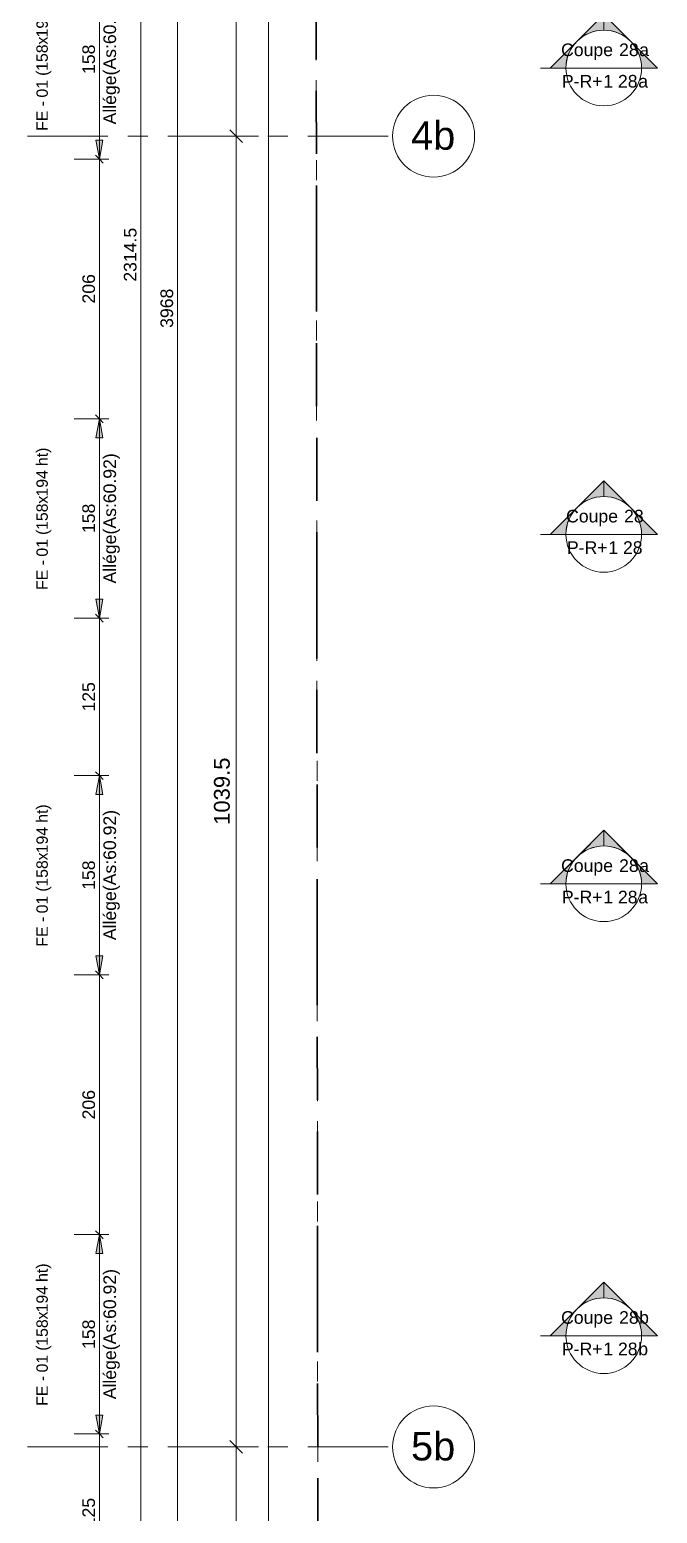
# Model space of a CAD drawing. Header units: metres. Extents: x 399 to 3028, y -427 to 863.
# Drawn here: x 467.62 to 472.59, y -411.04 to -399.27 of the extents above; entities that cross this region are included whole.
import ezdxf

# ---------------------------------------------------------------- set-up
doc = ezdxf.new("R2010")
doc.units = ezdxf.units.M
for name, pattern in [('Double tiret', [2.75, 1, -0.25, 0.5, -0.25, 0.5, -0.25]), ('Ligne de quadrillage', [1.11125, 0.635, -0.15875, 0.15875, -0.15875]), ('Tiret', [0.3175, 0.15875, -0.15875])]:
    doc.linetypes.add(name, pattern=pattern)
for name, color, linetype, lineweight in [('A-ANNO-DIMS', 211, 'Continuous', 9), ('A-ANNO-DIMS-50', 211, 'Continuous', 9), ('A-DETL', 90, 'Continuous', 18), ('A-GLAZ-IDEN', 152, 'Continuous', 18), ('G-ANNO-SYMB', 111, 'Continuous', 9), ('L-SITE', 91, 'Double tiret', 35), ('S-GRID', 1, 'Continuous', 9), ('S-GRID-IDEN', 1, 'Continuous', 9)]:
    doc.layers.add(name, color=color, linetype=linetype, lineweight=lineweight)
doc.styles.add('Arial', font='arial.ttf', dxfattribs={"height": 0.1})
doc.styles.add('Arial_11', font='arial.ttf', dxfattribs={"height": 0.125})
doc.styles.add('Arial_6', font='arial.ttf', dxfattribs={"height": 0.09})
doc.styles.add('Arial_7', font='arial.ttf', dxfattribs={"height": 0.225})
doc.dimstyles.new('AES-_Axe_COTATION_1_50', dxfattribs={"dimscale": 0.3048, "dimtxt": 0.127532, "dimasz": 0.328084, "dimexe": 0.328084, "dimexo": 0.0625, "dimgap": 0.049213, "dimtad": 1, "dimdec": 1, "dimlfac": 100, "dimrnd": 0.5, "dimdsep": 46, "dimtxsty": 'Arial_11', "dimblk1": 'OBLIQUE', "dimblk2": 'OBLIQUE', "dimsah": 1, "dimcen": 0.09, "dimdle": 0.246063, "dimazin": 0, "dimtfac": 1, "dimtdec": 4, "dimtix": 1, "dimtmove": 0, "dimatfit": 3, "dimfxl": 0.574147, "dimfxlon": 1, "dimtvp": 1, "dimtolj": 1, "dimtzin": 0, "dimarcsym": 2})
doc.dimstyles.new('AES-_COTATION_1_50_2', dxfattribs={"dimscale": 0.3048, "dimtxt": 0.102026, "dimasz": 0.205052, "dimexe": 0.246063, "dimexo": 0.0625, "dimgap": 0.016404, "dimtad": 1, "dimdec": 1, "dimlfac": 100, "dimrnd": 0.5, "dimdsep": 46, "dimtxsty": 'Arial', "dimblk1": 'OBLIQUE', "dimblk2": 'OBLIQUE', "dimsah": 1, "dimcen": 0.09, "dimdle": 0.123031, "dimazin": 0, "dimtfac": 1, "dimtdec": 4, "dimtix": 1, "dimtmove": 0, "dimatfit": 3, "dimfxl": 0.656168, "dimfxlon": 1, "dimtvp": 1, "dimtolj": 1, "dimtzin": 0, "dimarcsym": 2})
doc.dimstyles.new('AES-_COTATION_1_50_3', dxfattribs={"dimscale": 0.3048, "dimtxt": 0.102026, "dimasz": 0.205052, "dimexe": 0.246063, "dimexo": 0.0625, "dimgap": 0.016404, "dimtad": 1, "dimdec": 1, "dimlfac": 100, "dimrnd": 0.5, "dimdsep": 46, "dimtxsty": 'Arial', "dimblk1": 'OBLIQUE', "dimblk2": 'OBLIQUE', "dimsah": 1, "dimcen": 0.09, "dimdle": 0.123031, "dimazin": 0, "dimtfac": 1, "dimtdec": 4, "dimtix": 1, "dimtmove": 0, "dimatfit": 3, "dimfxl": 0.656168, "dimfxlon": 1, "dimtvp": 1, "dimtolj": 1, "dimtzin": 0, "dimarcsym": 2})
doc.dimstyles.new('AES-_COTATION_Allège_1_50', dxfattribs={"dimscale": 0.3048, "dimtxt": 0.102026, "dimasz": 0.492126, "dimexe": 0.246063, "dimexo": 0.0625, "dimgap": 0.016404, "dimtad": 1, "dimdec": 1, "dimlfac": 100, "dimrnd": 0.5, "dimdsep": 46, "dimtxsty": 'Arial', "dimsah": 1, "dimcen": 0.09, "dimdle": 0.123031, "dimazin": 0, "dimtfac": 1, "dimtdec": 4, "dimtix": 1, "dimtmove": 0, "dimatfit": 3, "dimfxl": 0.656168, "dimfxlon": 1, "dimtvp": 1, "dimtolj": 1, "dimtzin": 0, "dimarcsym": 2})

# ---------------------------------------------------------------- blocks, each defined once
blk = doc.blocks.new('Family - ___-883270-AES_EXE_BET_TZ_R_1_COF_0100-Plan coffrage PH R_1 Diffusion')
at = {"layer": 'A-DETL', "linetype": 'Tiret'}
blk.add_line((506.472, -331.094), (510.669, -371.426), dxfattribs=at)
at = {"layer": 'L-SITE'}
blk.add_line((506.472, -331.094), (510.669, -371.426), dxfattribs=at)
blk = doc.blocks.new('Quadrillage - M_Extrémité de la ligne de quadrillage - Cercle-214440-AES_EXE_BET_TZ_R_1_COF_0100-Plan coffrage PH R_1 Diffusion')
at = {"layer": 'S-GRID-IDEN'}
blk.add_circle((0, 0), 0.0065, dxfattribs=at)
blk = doc.blocks.new('Coupe - M_Section Head - Filled-24181-AES_EXE_BET_TZ_R_1_COF_0100-Plan coffrage PH R_1 Diffusion')
at = {"layer": 'G-ANNO-SYMB'}
h = blk.add_hatch(color=256, dxfattribs=at)
edge = h.paths.add_edge_path()
edge.add_line((-0.006, 0.00849), (-0.006, 0.006))
edge.add_arc((-0.006, 0), 0.006, 90, 135)
edge.add_line((-0.01024, 0.00424), (-0.006, 0.00849))
h = blk.add_hatch(color=256, dxfattribs=at)
edge = h.paths.add_edge_path()
edge.add_line((-0.006, 0.00849), (-0.00176, 0.00424))
edge.add_arc((-0.006, 0), 0.006, 45, 90)
edge.add_line((-0.006, 0.006), (-0.006, 0.00849))
h = blk.add_hatch(color=256, dxfattribs=at)
edge = h.paths.add_edge_path()
edge.add_line((-0.01449, 0), (-0.01024, 0.00424))
edge.add_arc((-0.006, 0), 0.006, 135, 180)
edge.add_line((-0.012, 0), (-0.01449, 0))
h = blk.add_hatch(color=256, dxfattribs=at)
edge = h.paths.add_edge_path()
edge.add_line((0.00249, 0), (0, 0))
edge.add_arc((-0.006, 0), 0.006, 360, 405)
edge.add_line((-0.00176, 0.00424), (0.00249, 0))
at = {"layer": 'G-ANNO-SYMB', "lineweight": 18}
for p, q in [((-0.006, 0.00849), (-0.01449, 0)), ((-0.006, 0.00849), (-0.01024, 0.00424)), ((-0.006, 0.00849), (0.00249, 0)), ((-0.006, 0.006), (-0.006, 0.00849)), ((-0.006, 0.00849), (-0.006, 0.006)), ((-0.00176, 0.00424), (-0.006, 0.00849)), ((-0.01024, 0.00424), (-0.01449, 0)), ((0.00249, 0), (-0.00176, 0.00424)), ((-0.01449, 0), (-0.012, 0)), ((0, 0), (0.00249, 0)), ((-0.012, 0), (-0.01449, 0)), ((0, 0), (0.00249, 0))]:
    blk.add_line(p, q, dxfattribs=at)
for start, end in [(360, 180), (90, 135), (45, 90), (135, 180), (360, 45), (180, 360)]:
    blk.add_arc((-0.006, 0), 0.006, start, end, dxfattribs=at)
blk = doc.blocks.new('DIMBLOCK564-AES_EXE_BET_TZ_R_1_COF_0100-Plan coffrage PH R_1 Diffusion')
at = {"layer": 'A-ANNO-DIMS-50', "transparency": 16777216}
for p, q in [((467.972, -410.406), (468.247, -410.406)), ((468.172, -410.406), (467.972, -410.406)), ((468.172, -410.406), (468.14, -410.375)), ((468.172, -411.693), (468.172, -410.369)), ((468.172, -410.406), (468.203, -410.438)), ((467.972, -411.655), (468.247, -411.655)), ((468.172, -411.655), (467.972, -411.655)), ((468.172, -411.655), (468.14, -411.624)), ((468.172, -411.655), (468.203, -411.687))]:
    blk.add_line(p, q, dxfattribs=at)
at = {"layer": 'A-ANNO-DIMS-50', "color": 0, "transparency": 16777216, "insert": (468.037, -411.146), "char_height": 0.1, "width": 0.27688, "attachment_point": 1, "rotation": 90, "line_spacing_factor": 0.941778, "style": 'Arial'}
blk.add_mtext('125', dxfattribs=at)
blk = doc.blocks.new('_Oblique')
at = {"color": 0, "linetype": 'ByBlock', "lineweight": -2}
blk.add_line((-0.5, -0.5), (0.5, 0.5), dxfattribs=at)
blk = doc.blocks.new('DIMBLOCK565-AES_EXE_BET_TZ_R_1_COF_0100-Plan coffrage PH R_1 Diffusion')
at = {"layer": 'A-ANNO-DIMS-50', "transparency": 16777216}
for points in [[(468.172, -408.826), (468.145, -408.976), (468.198, -408.976)], [(468.172, -410.406), (468.198, -410.256), (468.145, -410.256)]]:
    blk.add_hatch(color=256, dxfattribs=at).paths.add_polyline_path(points)
for p, q in [((467.972, -408.826), (468.247, -408.826)), ((468.172, -408.826), (467.972, -408.826)), ((468.172, -408.826), (468.145, -408.976)), ((468.172, -408.789), (468.172, -410.444)), ((468.198, -408.976), (468.172, -408.826)), ((468.145, -408.976), (468.198, -408.976)), ((468.198, -410.256), (468.145, -410.256)), ((468.145, -410.256), (468.172, -410.406)), ((468.172, -410.406), (468.198, -410.256)), ((467.972, -410.406), (468.247, -410.406)), ((468.172, -410.406), (467.972, -410.406))]:
    blk.add_line(p, q, dxfattribs=at)
at = {"layer": 'A-ANNO-DIMS-50', "color": 0, "transparency": 16777216, "char_height": 0.1, "attachment_point": 1, "rotation": 90, "line_spacing_factor": 0.941778, "style": 'Arial'}
for s, insert, width in [('Allége(As:60.92)', (468.204, -410.131), 1.23561), ('158', (468.037, -409.732), 0.27688)]:
    blk.add_mtext(s, dxfattribs=dict(at, insert=insert, width=width))
blk = doc.blocks.new('DIMBLOCK566-AES_EXE_BET_TZ_R_1_COF_0100-Plan coffrage PH R_1 Diffusion')
at = {"layer": 'A-ANNO-DIMS-50', "transparency": 16777216}
for p, q in [((467.972, -406.766), (468.247, -406.766)), ((468.172, -406.766), (467.972, -406.766)), ((468.172, -406.766), (468.14, -406.735)), ((468.172, -408.864), (468.172, -406.729)), ((468.172, -406.766), (468.203, -406.798)), ((467.972, -408.826), (468.247, -408.826)), ((468.172, -408.826), (467.972, -408.826)), ((468.172, -408.826), (468.14, -408.795)), ((468.172, -408.826), (468.203, -408.858))]:
    blk.add_line(p, q, dxfattribs=at)
at = {"layer": 'A-ANNO-DIMS-50', "color": 0, "transparency": 16777216, "insert": (468.037, -407.912), "char_height": 0.1, "width": 0.27688, "attachment_point": 1, "rotation": 90, "line_spacing_factor": 0.941778, "style": 'Arial'}
blk.add_mtext('206', dxfattribs=at)
blk = doc.blocks.new('DIMBLOCK567-AES_EXE_BET_TZ_R_1_COF_0100-Plan coffrage PH R_1 Diffusion')
at = {"layer": 'A-ANNO-DIMS-50', "transparency": 16777216}
for points in [[(468.172, -405.186), (468.145, -405.336), (468.198, -405.336)], [(468.172, -406.766), (468.198, -406.616), (468.145, -406.616)]]:
    blk.add_hatch(color=256, dxfattribs=at).paths.add_polyline_path(points)
for p, q in [((467.972, -405.186), (468.247, -405.186)), ((468.172, -405.186), (467.972, -405.186)), ((468.172, -405.186), (468.145, -405.336)), ((468.172, -405.149), (468.172, -406.804)), ((468.198, -405.336), (468.172, -405.186)), ((468.145, -405.336), (468.198, -405.336)), ((468.198, -406.616), (468.145, -406.616)), ((468.145, -406.616), (468.172, -406.766)), ((468.172, -406.766), (468.198, -406.616)), ((467.972, -406.766), (468.247, -406.766)), ((468.172, -406.766), (467.972, -406.766))]:
    blk.add_line(p, q, dxfattribs=at)
at = {"layer": 'A-ANNO-DIMS-50', "color": 0, "transparency": 16777216, "char_height": 0.1, "attachment_point": 1, "rotation": 90, "line_spacing_factor": 0.941778, "style": 'Arial'}
for s, insert, width in [('Allége(As:60.92)', (468.204, -406.491), 1.23561), ('158', (468.037, -406.092), 0.27688)]:
    blk.add_mtext(s, dxfattribs=dict(at, insert=insert, width=width))
blk = doc.blocks.new('DIMBLOCK568-AES_EXE_BET_TZ_R_1_COF_0100-Plan coffrage PH R_1 Diffusion')
at = {"layer": 'A-ANNO-DIMS-50', "transparency": 16777216}
for p, q in [((467.972, -403.938), (468.247, -403.938)), ((468.172, -403.938), (467.972, -403.938)), ((468.172, -403.938), (468.14, -403.907)), ((468.172, -405.224), (468.172, -403.9)), ((468.172, -403.938), (468.203, -403.969)), ((467.972, -405.186), (468.247, -405.186)), ((468.172, -405.186), (467.972, -405.186)), ((468.172, -405.186), (468.14, -405.155)), ((468.172, -405.186), (468.203, -405.218))]:
    blk.add_line(p, q, dxfattribs=at)
at = {"layer": 'A-ANNO-DIMS-50', "color": 0, "transparency": 16777216, "insert": (468.037, -404.678), "char_height": 0.1, "width": 0.27688, "attachment_point": 1, "rotation": 90, "line_spacing_factor": 0.941778, "style": 'Arial'}
blk.add_mtext('125', dxfattribs=at)
blk = doc.blocks.new('DIMBLOCK569-AES_EXE_BET_TZ_R_1_COF_0100-Plan coffrage PH R_1 Diffusion')
at = {"layer": 'A-ANNO-DIMS-50', "transparency": 16777216}
for points in [[(468.172, -402.358), (468.145, -402.508), (468.198, -402.508)], [(468.172, -403.938), (468.198, -403.788), (468.145, -403.788)]]:
    blk.add_hatch(color=256, dxfattribs=at).paths.add_polyline_path(points)
for p, q in [((467.972, -402.358), (468.247, -402.358)), ((468.172, -402.358), (467.972, -402.358)), ((468.172, -402.358), (468.145, -402.508)), ((468.172, -403.975), (468.172, -402.32)), ((468.198, -402.508), (468.172, -402.358)), ((468.145, -402.508), (468.198, -402.508)), ((468.198, -403.788), (468.145, -403.788)), ((468.145, -403.788), (468.172, -403.938)), ((468.172, -403.938), (468.198, -403.788)), ((467.972, -403.938), (468.247, -403.938)), ((468.172, -403.938), (467.972, -403.938))]:
    blk.add_line(p, q, dxfattribs=at)
at = {"layer": 'A-ANNO-DIMS-50', "color": 0, "transparency": 16777216, "char_height": 0.1, "attachment_point": 1, "rotation": 90, "line_spacing_factor": 0.941778, "style": 'Arial'}
for s, insert, width in [('Allége(As:60.92)', (468.204, -403.663), 1.23561), ('158', (468.037, -403.263), 0.27688)]:
    blk.add_mtext(s, dxfattribs=dict(at, insert=insert, width=width))
blk = doc.blocks.new('DIMBLOCK570-AES_EXE_BET_TZ_R_1_COF_0100-Plan coffrage PH R_1 Diffusion')
at = {"layer": 'A-ANNO-DIMS-50', "transparency": 16777216}
for p, q in [((467.972, -400.298), (468.247, -400.298)), ((468.172, -400.298), (467.972, -400.298)), ((468.172, -400.298), (468.14, -400.267)), ((468.172, -402.395), (468.172, -400.26)), ((468.172, -400.298), (468.203, -400.329)), ((467.972, -402.358), (468.247, -402.358)), ((468.172, -402.358), (467.972, -402.358)), ((468.172, -402.358), (468.14, -402.327)), ((468.172, -402.358), (468.203, -402.389))]:
    blk.add_line(p, q, dxfattribs=at)
at = {"layer": 'A-ANNO-DIMS-50', "color": 0, "transparency": 16777216, "insert": (468.037, -401.443), "char_height": 0.1, "width": 0.27688, "attachment_point": 1, "rotation": 90, "line_spacing_factor": 0.941778, "style": 'Arial'}
blk.add_mtext('206', dxfattribs=at)
blk = doc.blocks.new('DIMBLOCK571-AES_EXE_BET_TZ_R_1_COF_0100-Plan coffrage PH R_1 Diffusion')
at = {"layer": 'A-ANNO-DIMS-50', "transparency": 16777216}
for points in [[(468.172, -398.718), (468.145, -398.868), (468.198, -398.868)], [(468.172, -400.298), (468.198, -400.148), (468.145, -400.148)]]:
    blk.add_hatch(color=256, dxfattribs=at).paths.add_polyline_path(points)
for p, q in [((467.972, -398.718), (468.247, -398.718)), ((468.172, -398.718), (467.972, -398.718)), ((468.172, -398.718), (468.145, -398.868)), ((468.172, -400.335), (468.172, -398.68)), ((468.198, -398.868), (468.172, -398.718)), ((468.145, -398.868), (468.198, -398.868)), ((468.198, -400.148), (468.145, -400.148)), ((468.145, -400.148), (468.172, -400.298)), ((468.172, -400.298), (468.198, -400.148)), ((467.972, -400.298), (468.247, -400.298)), ((468.172, -400.298), (467.972, -400.298))]:
    blk.add_line(p, q, dxfattribs=at)
at = {"layer": 'A-ANNO-DIMS-50', "color": 0, "transparency": 16777216, "char_height": 0.1, "attachment_point": 1, "rotation": 90, "line_spacing_factor": 0.941778, "style": 'Arial'}
for s, insert, width in [('Allége(As:60.92)', (468.204, -400.023), 1.23561), ('158', (468.037, -399.623), 0.27688)]:
    blk.add_mtext(s, dxfattribs=dict(at, insert=insert, width=width))
blk = doc.blocks.new('DIMBLOCK876-AES_EXE_BET_TZ_R_1_COF_0100-Plan coffrage PH R_1 Diffusion')
at = {"layer": 'A-ANNO-DIMS-50', "transparency": 16777216}
for p, q in [((468.3, -389.486), (468.575, -389.486)), ((468.5, -389.486), (468.3, -389.486)), ((468.5, -389.486), (468.469, -389.455)), ((468.5, -412.667), (468.5, -389.449)), ((468.5, -389.486), (468.532, -389.518)), ((468.3, -412.629), (468.575, -412.629)), ((468.5, -412.629), (468.3, -412.629)), ((468.5, -412.629), (468.469, -412.598)), ((468.5, -412.629), (468.532, -412.661))]:
    blk.add_line(p, q, dxfattribs=at)
at = {"layer": 'A-ANNO-DIMS-50', "color": 0, "transparency": 16777216, "insert": (468.366, -401.27), "char_height": 0.1, "width": 0.50856, "attachment_point": 1, "rotation": 90, "line_spacing_factor": 0.941778, "style": 'Arial'}
blk.add_mtext('2314.5', dxfattribs=at)
blk = doc.blocks.new('DIMBLOCK881-AES_EXE_BET_TZ_R_1_COF_0100-Plan coffrage PH R_1 Diffusion')
at = {"layer": 'A-ANNO-DIMS-50', "transparency": 16777216}
for p, q in [((469.432, -391.606), (469.157, -391.606)), ((469.257, -391.606), (469.207, -391.556)), ((469.257, -391.606), (469.257, -400.116)), ((469.257, -391.606), (469.307, -391.656)), ((469.257, -391.606), (469.432, -391.606)), ((469.257, -400.116), (469.207, -400.066)), ((469.432, -400.116), (469.157, -400.116)), ((469.257, -400.116), (469.307, -400.166)), ((469.257, -400.116), (469.432, -400.116))]:
    blk.add_line(p, q, dxfattribs=at)
at = {"layer": 'A-ANNO-DIMS-50', "color": 0, "transparency": 16777216, "insert": (469.08, -396.005), "char_height": 0.125, "width": 0.3461, "attachment_point": 1, "rotation": 90, "line_spacing_factor": 0.941778, "style": 'Arial_11'}
blk.add_mtext('851', dxfattribs=at)
blk = doc.blocks.new('DIMBLOCK882-AES_EXE_BET_TZ_R_1_COF_0100-Plan coffrage PH R_1 Diffusion')
at = {"layer": 'A-ANNO-DIMS-50', "transparency": 16777216}
for p, q in [((469.257, -400.116), (469.207, -400.066)), ((469.432, -400.116), (469.157, -400.116)), ((469.257, -400.116), (469.257, -410.509)), ((469.257, -400.116), (469.307, -400.166)), ((469.257, -400.116), (469.432, -400.116)), ((469.432, -410.509), (469.157, -410.509)), ((469.257, -410.509), (469.207, -410.459)), ((469.257, -410.509), (469.307, -410.559)), ((469.257, -410.509), (469.432, -410.509))]:
    blk.add_line(p, q, dxfattribs=at)
at = {"layer": 'A-ANNO-DIMS-50', "color": 0, "transparency": 16777216, "insert": (469.08, -405.577), "char_height": 0.125, "width": 0.6357, "attachment_point": 1, "rotation": 90, "line_spacing_factor": 0.941778, "style": 'Arial_11'}
blk.add_mtext('1039.5', dxfattribs=at)
blk = doc.blocks.new('DIMBLOCK883-AES_EXE_BET_TZ_R_1_COF_0100-Plan coffrage PH R_1 Diffusion')
at = {"layer": 'A-ANNO-DIMS-50', "transparency": 16777216}
for p, q in [((469.432, -410.509), (469.157, -410.509)), ((469.257, -410.509), (469.207, -410.459)), ((469.257, -410.509), (469.257, -412.704)), ((469.257, -410.509), (469.307, -410.559)), ((469.257, -410.509), (469.432, -410.509)), ((469.432, -412.629), (469.157, -412.629)), ((469.257, -412.629), (469.207, -412.579)), ((469.257, -412.629), (469.307, -412.679)), ((469.257, -412.629), (469.432, -412.629))]:
    blk.add_line(p, q, dxfattribs=at)
at = {"layer": 'A-ANNO-DIMS-50', "color": 0, "transparency": 16777216, "insert": (469.08, -411.713), "char_height": 0.125, "width": 0.3461, "attachment_point": 1, "rotation": 90, "line_spacing_factor": 0.941778, "style": 'Arial_11'}
blk.add_mtext('212', dxfattribs=at)
blk = doc.blocks.new('DIMBLOCK884-AES_EXE_BET_TZ_R_1_COF_0100-Plan coffrage PH R_1 Diffusion')
at = {"layer": 'A-ANNO-DIMS-50', "transparency": 16777216}
for p, q in [((469.512, -384.928), (469.462, -384.878)), ((469.512, -384.853), (469.512, -412.704)), ((469.687, -384.928), (469.412, -384.928)), ((469.512, -384.928), (469.562, -384.978)), ((469.512, -384.928), (469.687, -384.928)), ((469.687, -412.629), (469.412, -412.629)), ((469.512, -412.629), (469.462, -412.579)), ((469.512, -412.629), (469.562, -412.679)), ((469.512, -412.629), (469.687, -412.629))]:
    blk.add_line(p, q, dxfattribs=at)
at = {"layer": 'A-ANNO-DIMS-50', "color": 0, "transparency": 16777216, "insert": (469.335, -398.971), "char_height": 0.125, "width": 0.46147, "attachment_point": 1, "rotation": 90, "line_spacing_factor": 0.941778, "style": 'Arial_11'}
blk.add_mtext('2770', dxfattribs=at)
blk = doc.blocks.new('DIMBLOCK888-AES_EXE_BET_TZ_R_1_COF_0100-Plan coffrage PH R_1 Diffusion')
at = {"layer": 'A-ANNO-DIMS-50', "transparency": 16777216}
for p, q in [((468.791, -381.642), (468.76, -381.611)), ((468.791, -381.605), (468.791, -421.359)), ((468.591, -381.642), (468.866, -381.642)), ((468.791, -381.642), (468.591, -381.642)), ((468.791, -381.642), (468.822, -381.673)), ((468.591, -421.322), (468.866, -421.322)), ((468.791, -421.322), (468.591, -421.322)), ((468.791, -421.322), (468.76, -421.29)), ((468.791, -421.322), (468.822, -421.353))]:
    blk.add_line(p, q, dxfattribs=at)
at = {"layer": 'A-ANNO-DIMS-50', "color": 0, "transparency": 16777216, "insert": (468.656, -401.636), "char_height": 0.1, "width": 0.36918, "attachment_point": 1, "rotation": 90, "line_spacing_factor": 0.941778, "style": 'Arial'}
blk.add_mtext('3968', dxfattribs=at)

msp = doc.modelspace()

# ---------------------------------------------------------------- linework, layer by layer
at = {"layer": 'G-ANNO-SYMB'}
for p, q in [((471.8695, -399.5757), (471.668, -399.5757)), ((471.8695, -403.2734), (471.668, -403.2734)), ((471.8695, -406.0442), (471.668, -406.0442)), ((471.8696, -409.6271), (471.668, -409.6271))]:
    msp.add_line(p, q, dxfattribs=at)
at = {"layer": 'G-ANNO-SYMB', "lineweight": 18}
for p, q in [((471.8695, -399.5757), (472.4695, -399.5757)), ((471.8695, -403.2734), (472.4695, -403.2734)), ((471.8695, -406.0442), (472.4695, -406.0442)), ((471.8696, -409.6271), (472.4696, -409.6271))]:
    msp.add_line(p, q, dxfattribs=at)
at = {"layer": 'S-GRID', "linetype": 'Ligne de quadrillage'}
for p, q in [((427.5978, -400.1161), (470.4955, -400.1161)), ((427.5978, -410.5088), (470.4955, -410.5088))]:
    msp.add_line(p, q, dxfattribs=at)

# ---------------------------------------------------------------- block references
at = {"layer": 'G-ANNO-SYMB', "lineweight": 18, "extrusion": (0, 0, -1), "xscale": 49.99999999999997, "yscale": 49.99999999999997, "zscale": 49.99999999999997}
for p in [(-471.8695, -399.5757), (-471.8695, -403.2734), (-471.8695, -406.0442)]:
    msp.add_blockref('Coupe - M_Section Head - Filled-24181-AES_EXE_BET_TZ_R_1_COF_0100-Plan coffrage PH R_1 Diffusion', p, dxfattribs=at)
at = {"layer": 'G-ANNO-SYMB', "lineweight": 18, "extrusion": (0, 0, -1), "xscale": 49.99999999999997, "yscale": 49.99999999999997, "zscale": 49.99999999999997, "rotation": 359.9991493371959}
msp.add_blockref('Coupe - M_Section Head - Filled-24181-AES_EXE_BET_TZ_R_1_COF_0100-Plan coffrage PH R_1 Diffusion', (-471.8696, -409.6271), dxfattribs=at)
at = {"layer": 'L-SITE', "linetype": 'Tiret', "lineweight": 18, "rotation": 354.117617010805}
msp.add_blockref('Family - ___-883270-AES_EXE_BET_TZ_R_1_COF_0100-Plan coffrage PH R_1 Diffusion', (0, 0), dxfattribs=at)
at = {"layer": 'S-GRID-IDEN'}
for p, xscale, yscale, zscale, rotation in [((470.8205, -400.1161), 49.99999999999997, 49.99999999999997, 49.99999999999997, 269.9999999999997), ((470.8205, -410.5088), 49.99999999999996, 49.99999999999996, 49.99999999999996, 269.9999999999993)]:
    msp.add_blockref('Quadrillage - M_Extrémité de la ligne de quadrillage - Cercle-214440-AES_EXE_BET_TZ_R_1_COF_0100-Plan coffrage PH R_1 Diffusion', p, dxfattribs=dict(at, xscale=xscale, yscale=yscale, zscale=zscale, rotation=rotation))

# ---------------------------------------------------------------- texts
at = {"layer": 'A-GLAZ-IDEN', "lineweight": 9, "char_height": 0.09, "attachment_point": 1, "rotation": 90, "style": 'Arial_6'}
for s, insert, width in [('194 ', (467.673, -399.3338), 0.292616), ('\\fArial|b0|i0|c178|p34|;x', (467.673, -399.3901), 0.068143), ('158', (467.673, -399.5984), 0.252532), ('\\fArial|b0|i0|c178|p34|;(', (467.673, -399.6381), 0.048101), ('01 ', (467.673, -399.8101), 0.208439), ('FE - ', (467.673, -400.0747), 0.320675), ('ht)', (467.673, -402.7324), 0.172363), ('194 ', (467.673, -402.9738), 0.292616), ('\\fArial|b0|i0|c178|p34|;x', (467.673, -403.0301), 0.068143), ('158', (467.673, -403.2384), 0.252532), ('\\fArial|b0|i0|c178|p34|;(', (467.673, -403.2781), 0.048101), ('01 ', (467.673, -403.4501), 0.208439), ('FE - ', (467.673, -403.7147), 0.320675), ('ht)', (467.673, -405.5608), 0.172363), ('194 ', (467.673, -405.8023), 0.292616), ('\\fArial|b0|i0|c178|p34|;x', (467.673, -405.8585), 0.068143), ('158', (467.673, -406.0669), 0.252532), ('\\fArial|b0|i0|c178|p34|;(', (467.673, -406.1065), 0.048101), ('01 ', (467.673, -406.2785), 0.208439), ('FE - ', (467.673, -406.5431), 0.320675), ('ht)', (467.673, -409.2008), 0.172363), ('194 ', (467.673, -409.4423), 0.292616), ('\\fArial|b0|i0|c178|p34|;x', (467.673, -409.4985), 0.068143), ('158', (467.673, -409.7069), 0.252532), ('\\fArial|b0|i0|c178|p34|;(', (467.673, -409.7465), 0.048101), ('01 ', (467.673, -409.9185), 0.208439), ('FE - ', (467.673, -410.1831), 0.320675)]:
    msp.add_mtext(s, dxfattribs=dict(at, insert=insert, width=width))
at = {"layer": 'G-ANNO-SYMB', "char_height": 0.1, "attachment_point": 1, "style": 'Arial'}
for s, insert, width in [('Coupe ', (471.8311, -399.3813), 0.557173), ('28', (472.2908, -399.3813), 0.192405), ('\\fArial|b0|i0|c178|p34|;a', (472.4496, -399.3813), 0.096202), ('P-R+', (471.8378, -399.6307), 0.396835), ('1 28', (472.1653, -399.6307), 0.336709), ('\\fArial|b0|i0|c178|p34|;a', (472.4431, -399.6307), 0.096202), ('Coupe ', (471.8708, -403.0789), 0.557173), ('28', (472.3306, -403.0789), 0.192405), ('P-R+', (471.8776, -403.3283), 0.396835), ('1 28', (472.205, -403.3283), 0.336709), ('Coupe ', (471.8311, -405.8497), 0.557173), ('28', (472.2908, -405.8497), 0.192405), ('\\fArial|b0|i0|c178|p34|;a', (472.4496, -405.8497), 0.096202), ('P-R+', (471.8378, -406.0991), 0.396835), ('1 28', (472.1653, -406.0991), 0.336709), ('\\fArial|b0|i0|c178|p34|;a', (472.4431, -406.0991), 0.096202), ('Coupe ', (471.8312, -409.4327), 0.557173), ('28', (472.2909, -409.4327), 0.192405), ('\\fArial|b0|i0|c178|p34|;b', (472.4497, -409.4327), 0.096202), ('P-R+', (471.8379, -409.6821), 0.396835), ('1 28', (472.1654, -409.6821), 0.336709), ('\\fArial|b0|i0|c178|p34|;b', (472.4432, -409.6821), 0.096202)]:
    msp.add_mtext(s, dxfattribs=dict(at, insert=insert, width=width))
at = {"layer": 'S-GRID-IDEN', "char_height": 0.225, "width": 0.212447, "attachment_point": 1, "style": 'Arial_7'}
for s, insert in [('\\fArial|b0|i0|c178|p34|;4', (470.6422, -399.9985)), ('\\fArial|b0|i0|c178|p34|;b', (470.8175, -399.9985)), ('\\fArial|b0|i0|c178|p34|;5', (470.6422, -410.3912)), ('\\fArial|b0|i0|c178|p34|;b', (470.8175, -410.3912))]:
    msp.add_mtext(s, dxfattribs=dict(at, insert=insert))

# ---------------------------------------------------------------- dimensions: what is measured, and where the dimension line sits
at = {"layer": 'A-ANNO-DIMS'}
for base, p1, p2, dimstyle, override, picture, middle in [((468.790861, -421.321606), (468.590861, -381.642107), (468.590861, -421.321606), 'AES-_COTATION_1_50_3', {"dimpost": '<>', "dimfxl": 39.679499}, 'DIMBLOCK888-AES_EXE_BET_TZ_R_1_COF_0100-Plan coffrage PH R_1 Diffusion', (468.734769, -401.481857)), ((469.5124, -412.6293), (469.6874, -384.928), (469.6874, -412.6293), 'AES-_Axe_COTATION_1_50', {"dimpost": '<>', "dimfxl": 27.701307}, 'DIMBLOCK884-AES_EXE_BET_TZ_R_1_COF_0100-Plan coffrage PH R_1 Diffusion', (469.4335, -398.7786)), ((468.5004, -389.4864), (468.3004, -412.6293), (468.3004, -389.4864), 'AES-_COTATION_1_50_3', {"dimpost": '<>', "dimfxl": 23.142858}, 'DIMBLOCK876-AES_EXE_BET_TZ_R_1_COF_0100-Plan coffrage PH R_1 Diffusion', (468.4443, -401.0578)), ((469.257, -400.1161), (469.432, -391.6063), (469.432, -400.1161), 'AES-_Axe_COTATION_1_50', {"dimpost": '<>', "dimfxl": 8.509836}, 'DIMBLOCK881-AES_EXE_BET_TZ_R_1_COF_0100-Plan coffrage PH R_1 Diffusion', (469.1782, -395.8612)), ((469.257, -410.5088), (469.432, -400.1161), (469.432, -410.5088), 'AES-_Axe_COTATION_1_50', {"dimpost": '<>', "dimfxl": 10.392692}, 'DIMBLOCK882-AES_EXE_BET_TZ_R_1_COF_0100-Plan coffrage PH R_1 Diffusion', (469.1782, -405.3125)), ((468.1715, -400.298), (467.9715, -402.358), (467.9715, -400.298), 'AES-_COTATION_1_50_2', {"dimpost": '<>', "dimfxl": 2.06}, 'DIMBLOCK570-AES_EXE_BET_TZ_R_1_COF_0100-Plan coffrage PH R_1 Diffusion', (468.1155, -401.328)), ((468.1715, -403.938), (467.9715, -405.1864), (467.9715, -403.938), 'AES-_COTATION_1_50_2', {"dimpost": '<>', "dimfxl": 1.248432}, 'DIMBLOCK568-AES_EXE_BET_TZ_R_1_COF_0100-Plan coffrage PH R_1 Diffusion', (468.1155, -404.5622)), ((468.1715, -406.7664), (467.9715, -408.8264), (467.9715, -406.7664), 'AES-_COTATION_1_50_2', {"dimpost": '<>', "dimfxl": 2.06}, 'DIMBLOCK566-AES_EXE_BET_TZ_R_1_COF_0100-Plan coffrage PH R_1 Diffusion', (468.1155, -407.7964)), ((468.1715, -410.4064), (467.9715, -411.6554), (467.9715, -410.4064), 'AES-_COTATION_1_50_2', {"dimpost": '<>', "dimfxl": 1.248952}, 'DIMBLOCK564-AES_EXE_BET_TZ_R_1_COF_0100-Plan coffrage PH R_1 Diffusion', (468.1155, -411.0309)), ((469.25704, -412.62926), (469.43204, -410.5088), (469.43204, -412.62926), 'AES-_Axe_COTATION_1_50', {"dimpost": '<>', "dimfxl": 2.120459}, 'DIMBLOCK883-AES_EXE_BET_TZ_R_1_COF_0100-Plan coffrage PH R_1 Diffusion', (469.17929, -411.56903))]:
    dim = msp.add_linear_dim(base=base, p1=p1, p2=p2, angle=90, dimstyle=dimstyle, override=override, dxfattribs=at)
    dim.commit()
    dim.dimension.update_dxf_attribs({"geometry": picture, "text_midpoint": middle})
for base, p1, p2, picture, middle in [((468.1715, -398.718), (467.9715, -400.298), (467.9715, -398.718), 'DIMBLOCK571-AES_EXE_BET_TZ_R_1_COF_0100-Plan coffrage PH R_1 Diffusion', (468.1715, -399.508)), ((468.1715, -402.358), (467.9715, -403.938), (467.9715, -402.358), 'DIMBLOCK569-AES_EXE_BET_TZ_R_1_COF_0100-Plan coffrage PH R_1 Diffusion', (468.1715, -403.148)), ((468.1715, -406.7664), (467.9715, -405.1864), (467.9715, -406.7664), 'DIMBLOCK567-AES_EXE_BET_TZ_R_1_COF_0100-Plan coffrage PH R_1 Diffusion', (468.1715, -405.9764)), ((468.1715, -410.4064), (467.9715, -408.8264), (467.9715, -410.4064), 'DIMBLOCK565-AES_EXE_BET_TZ_R_1_COF_0100-Plan coffrage PH R_1 Diffusion', (468.1715, -409.6164))]:
    dim = msp.add_linear_dim(base=base, p1=p1, p2=p2, angle=90, text='<>\\XAllége(As:60.92)', dimstyle='AES-_COTATION_Allège_1_50', override={"dimpost": '<>', "dimfxl": 1.58}, dxfattribs=at)
    dim.commit()
    dim.dimension.update_dxf_attribs({"geometry": picture, "text_midpoint": middle})

doc.saveas('drawing.dxf')
